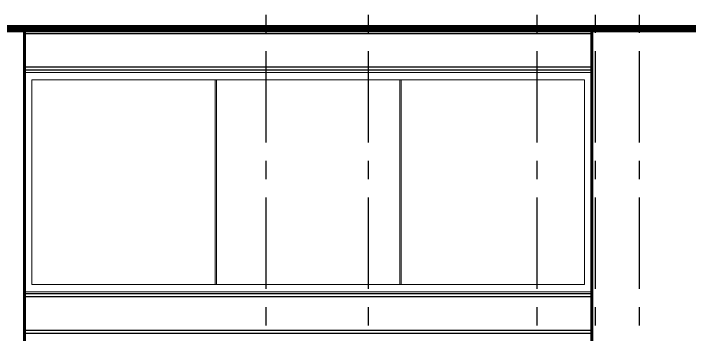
# Model space of a CAD drawing. Header units: metres. Extents: x -58 to 722, y -1100 to 345.
# Drawn here: x 31.461 to 36.077, y 106.659 to 108.855 of the extents above; entities that cross this region are included whole.
import ezdxf

# ---------------------------------------------------------------- set-up
doc = ezdxf.new("R2010")
doc.units = ezdxf.units.M
doc.header["$MEASUREMENT"] = 0
doc.linetypes.add('CENTER2', pattern=[1.125, 0.75, -0.125, 0.125, -0.125])
doc.linetypes.add('CENTERX2', pattern=[4, 2.5, -0.5, 0.5, -0.5])
doc.layers.add('FSR_ARQ_002MURO', color=150, linetype='Continuous', lineweight=30)
doc.layers.add('FSR_ARQ_013VENTANAS', color=4, linetype='Continuous', lineweight=5)
doc.layers.add('FSR_ARQ_016EJES', color=135, linetype='CENTER2')
doc.layers.add('FSR_ARQ_29PERFILES ACERO', color=143, linetype='Continuous')

msp = doc.modelspace()

# ---------------------------------------------------------------- linework, layer by layer
at = {"layer": 'FSR_ARQ_002MURO', "lineweight": 0}
for p, q in [((35.4114, 108.7515), (31.5364, 108.7515)), ((35.4114, 108.4515), (31.5364, 108.4515)), ((35.4114, 106.9515), (31.5364, 106.9515))]:
    msp.add_line(p, q, dxfattribs=at)
for points, const_width in [([(31.3114, 112.5515), (31.3114, 112.8515), (37.4614, 112.8515), (37.4614, 108.7515), (31.3114, 108.7515)], 0.05), ([(31.5364, 104.1515), (31.5364, 108.7515)], 0.02), ([(35.4114, 103.9715), (35.4114, 108.7515)], 0.02)]:
    msp.add_lwpolyline(points, dxfattribs=dict(at, const_width=const_width))
at = {"layer": 'FSR_ARQ_013VENTANAS', "lineweight": 0}
for points in [[(35.4114, 108.4515), (31.5364, 108.4515), (31.5364, 106.9515), (35.4114, 106.9515)], [(35.3614, 108.4015), (31.5864, 108.4015), (31.5864, 107.0015), (35.3614, 107.0015)]]:
    msp.add_lwpolyline(points, close=True, dxfattribs=at)
for points in [[(32.838, 107.0015), (32.838, 108.4015)], [(32.848, 107.0015), (32.848, 108.4015)], [(34.0997, 107.0015), (34.0997, 108.4015)], [(34.1097, 107.0015), (34.1097, 108.4015)]]:
    msp.add_lwpolyline(points, dxfattribs=at)
at = {"layer": 'FSR_ARQ_016EJES', "linetype": 'CENTERX2', "ltscale": 0.25}
for p, q in [((33.1864, 103.9715), (33.1864, 115.3831)), ((33.8864, 103.9715), (33.8864, 115.3831)), ((35.0364, 103.9715), (35.0364, 115.3831)), ((35.4364, 103.9715), (35.4364, 115.3831)), ((35.7364, 103.9715), (35.7364, 115.3831))]:
    msp.add_line(p, q, dxfattribs=at)
at = {"layer": 'FSR_ARQ_29PERFILES ACERO', "ltscale": 0.01}
for p, q in [((35.4114, 108.7364), (31.5364, 108.7364)), ((35.4114, 108.7165), (31.5364, 108.7165)), ((35.4114, 108.4865), (31.5364, 108.4865)), ((35.4114, 108.4666), (31.5364, 108.4666)), ((35.4114, 106.9364), (31.5364, 106.9364)), ((35.4114, 106.9165), (31.5364, 106.9165)), ((35.4114, 106.6865), (31.5364, 106.6865)), ((35.4114, 106.6666), (31.5364, 106.6666))]:
    msp.add_line(p, q, dxfattribs=at)

doc.saveas('drawing.dxf')
